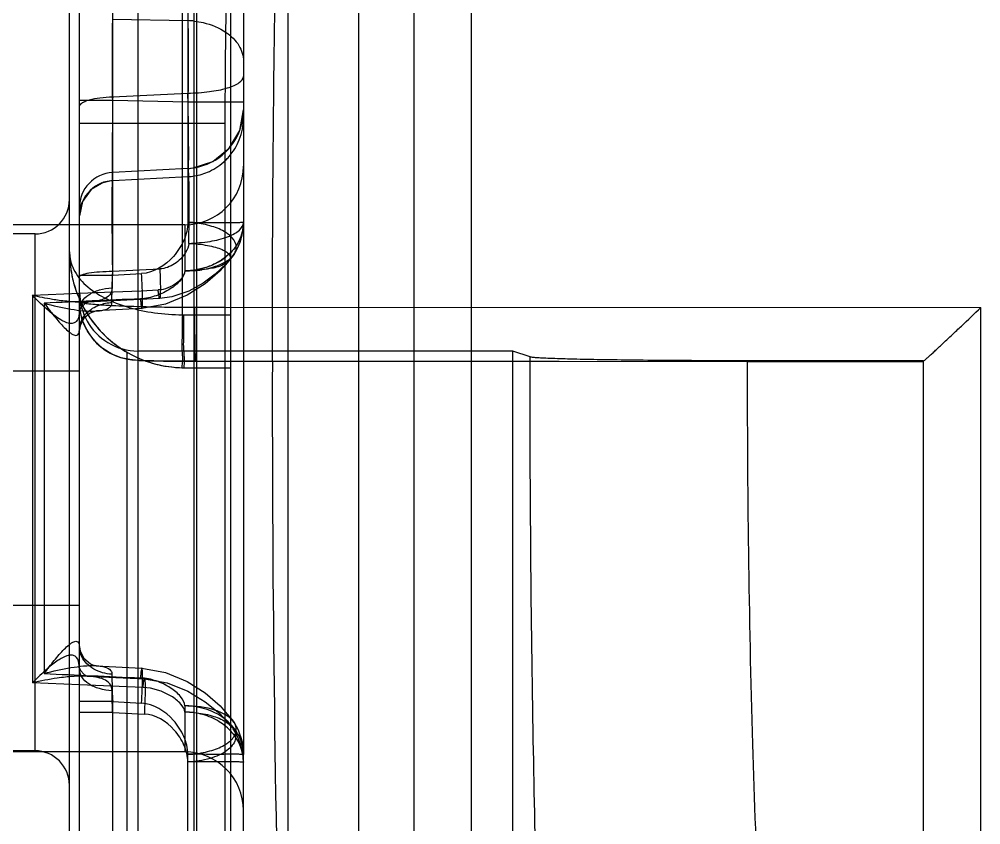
# Model space of a CAD drawing. Header units: millimetres. Extents: x 27300 to 28436, y -21252 to -20448.
# Drawn here: x 27569.28 to 27577.64, y -20633.88 to -20626.87 of the extents above; entities that cross this region are included whole.
import ezdxf

# ---------------------------------------------------------------- set-up
doc = ezdxf.new("R2010")
doc.units = ezdxf.units.MM
doc.header["$LTSCALE"] = 8
for name, color, linetype in [('Cav-cor', 30, 'Continuous'), ('PRODUCT', 1, 'Continuous'), ('WT', 4, 'Continuous')]:
    doc.layers.add(name, color=color, linetype=linetype)

# ---------------------------------------------------------------- blocks, each defined once
blk = doc.blocks.new('20160901.200809')
at = {"layer": 'Cav-cor', "color": 241}
for p, q in [((-15.2874, 142.3643), (-15.2874, 103.3561)), ((-15.308, 102.1347), (-15.308, 142.3095)), ((-15.798, 134.3636), (-15.798, 112.9343)), ((-15.3633, 134.1867), (-15.3633, 126.0695)), ((-16.308, 113.3845), (-16.308, 133.9134)), ((-16.018, 126.0374), (-16.018, 133.2221)), ((-13.8778, 130.7053), (-13.8778, 116.5926)), ((-14.88, 129.4304), (-14.88, 124.9441)), ((-16.018, 126.7129), (-15.3633, 126.7004)), ((-16.018, 126.0374), (-15.3633, 126.0695)), ((-16.308, 126.0079), (-16.018, 126.0079)), ((-16.018, 124.4859), (-16.018, 126.0079)), ((-16.018, 126.0079), (-15.3633, 125.9941)), ((-15.3633, 125.9941), (-15.3633, 124.9444)), ((-15.3633, 125.9941), (-15.0374, 125.9941)), ((-15.0374, 125.9941), (-14.88, 125.9941)), ((-15.0384, 125.8043), (-16.308, 125.8043)), ((-15.0384, 116.081), (-15.0384, 125.8043)), ((-16.018, 125.3788), (-16.0183, 125.3789)), ((-15.3633, 125.4137), (-16.018, 125.3788)), ((-15.3628, 125.4139), (-15.3633, 125.4137)), ((-16.0182, 125.3074), (-16.018, 125.3076)), ((-16.018, 125.3076), (-15.3633, 125.3424)), ((-16.2067, 125.2293), (-16.2817, 125.1261)), ((-16.2817, 125.1261), (-16.308, 125.0019)), ((-15.3633, 124.9444), (-15.307, 124.9444)), ((-14.88, 124.9441), (-14.88, 120.3134)), ((-15.39, 124.9239), (-20.694, 124.9239)), ((-15.39, 124.9239), (-15.39, 124.5234)), ((-15.0066, 124.6082), (-15.0261, 124.5868)), ((-15.0066, 124.6082), (-15.0067, 124.608)), ((-14.9611, 124.6684), (-14.9611, 124.6685)), ((-16.0203, 124.5188), (-15.6077, 124.5388)), ((-15.0261, 124.5868), (-15.1251, 124.494)), ((-16.308, 124.4859), (-16.018, 124.4859)), ((-16.018, 124.4859), (-15.7659, 124.4988)), ((-15.1251, 124.494), (-15.2315, 124.4158)), ((-15.7698, 124.3495), (-15.6216, 124.3557)), ((-15.2123, 124.4104), (-15.3694, 124.311)), ((-15.2315, 124.4158), (-15.3555, 124.3469)), ((-16.716, 124.3093), (-16.308, 124.3269)), ((-16.716, 124.3093), (-16.716, 120.9351)), ((-16.308, 124.3269), (-16.2343, 124.33)), ((-15.6089, 124.2802), (-16.2373, 124.2503)), ((-16.2343, 124.33), (-16.1709, 124.3327)), ((-16.1709, 124.3327), (-15.7698, 124.3495)), ((-15.5034, 124.2951), (-15.6089, 124.2802)), ((-15.6088, 124.2802), (-15.6089, 124.2802)), ((-15.3694, 124.311), (-15.5577, 124.2314)), ((-15.3555, 124.3469), (-15.5034, 124.2951)), ((-16.614, 124.2407), (-16.614, 121.0172)), ((-16.3015, 124.1898), (-16.3083, 124.1726)), ((-16.2946, 124.2016), (-16.3015, 124.1898)), ((-16.2378, 124.2503), (-16.2309, 124.2508)), ((-15.7632, 124.1933), (-16.1602, 124.173)), ((-15.5577, 124.2314), (-15.7632, 124.1933)), ((-15.3058, 124.2058), (-15.0384, 124.2057)), ((-15.0384, 124.2057), (-8.4629, 124.2032)), ((-8.4629, 117.6284), (-8.4629, 124.2032)), ((-16.3083, 124.1726), (-16.308, 124.1834)), ((-16.3018, 124.0457), (-16.308, 124.01)), ((-15.0384, 123.8244), (-15.798, 123.8244)), ((-12.534, 123.8244), (-15.0384, 123.8244)), ((-14.6284, 123.7359), (-14.6284, 123.8249)), ((-12.3852, 123.7749), (-12.534, 123.8244)), ((-12.534, 117.5422), (-12.534, 123.8244)), ((-15.2971, 123.7358), (-15.4832, 123.7365)), ((-15.2971, 123.7358), (-15.2969, 123.7359)), ((-15.2969, 123.7359), (-15.0384, 123.7358)), ((-15.0384, 123.7358), (-12.534, 123.7351)), ((-12.534, 123.7351), (-12.3852, 123.735)), ((-12.3852, 123.735), (-12.1329, 123.735)), ((-12.1329, 123.735), (-10.4929, 123.7345)), ((-10.4929, 123.7419), (-8.963, 123.7405)), ((-10.4929, 123.7345), (-8.964, 123.734)), ((-8.9639, 123.74), (-8.964, 123.7399)), ((-8.963, 123.7405), (-8.963, 117.6745)), ((-16.308, 123.6489), (-21.204, 123.6489)), ((-16.308, 121.6089), (-21.204, 121.6089)), ((-16.1923, 121.0931), (-16.1654, 121.0855)), ((-16.3087, 121.0696), (-16.3086, 121.0691)), ((-16.308, 121.0565), (-16.3087, 121.0696)), ((-16.265, 121.0086), (-16.2529, 121.0007)), ((-16.1654, 121.0855), (-16.1598, 121.0849)), ((-16.1603, 121.0849), (-15.7632, 121.0645)), ((-16.308, 120.918), (-16.716, 120.9351)), ((-16.2529, 121.0007), (-16.2348, 120.9928)), ((-16.2348, 120.9928), (-16.2417, 120.9931)), ((-16.2411, 120.9931), (-15.7415, 120.9701)), ((-16.2366, 120.9151), (-16.308, 120.918)), ((-15.754, 120.8954), (-16.2366, 120.9151)), ((-15.3631, 120.8629), (-15.2119, 120.7717)), ((-16.018, 120.772), (-16.308, 120.772)), ((-16.018, 118.0624), (-16.018, 120.772)), ((-16.018, 120.772), (-15.7659, 120.7591)), ((-15.2119, 120.7717), (-15.0854, 120.6687)), ((-16.018, 120.6771), (-16.308, 120.6771)), ((-16.018, 120.6771), (-15.7425, 120.6645)), ((-15.39, 120.7344), (-15.39, 120.3339)), ((-14.9707, 120.5372), (-14.9706, 120.5371)), ((-15.39, 120.3339), (-20.694, 120.3339)), ((-15.307, 120.3135), (-15.3633, 120.3134)), ((-15.3633, 118.0973), (-15.3633, 120.3134)), ((-14.88, 117.5881), (-14.88, 120.3134))]:
    blk.add_line(p, q, dxfattribs=at)
for points in [[(-15.3628, 125.4139), (-15.3183, 125.4182), (-15.1461, 125.4752), (-15.0047, 125.589), (-14.9121, 125.745), (-14.88, 125.9231)], [(-16.0182, 125.3075), (-16.0961, 125.293), (-16.2067, 125.2293)], [(-14.9613, 124.6683), (-14.9769, 124.6451), (-15.0384, 124.573)], [(-15.0384, 124.573), (-15.0822, 124.5217), (-15.2123, 124.4104)], [(-15.4832, 123.7365), (-15.5793, 123.7374), (-15.6603, 123.7386), (-15.7265, 123.74), (-15.7777, 123.7417), (-15.8188, 123.7439), (-15.8687, 123.7492), (-15.9436, 123.7657), (-16.0241, 123.7975), (-16.1041, 123.8468), (-16.1774, 123.9139), (-16.2382, 123.9972), (-16.2823, 124.095), (-16.3055, 124.2046), (-16.308, 124.2548)], [(-16.2309, 124.2508), (-16.2321, 124.2505), (-16.2615, 124.2356), (-16.2946, 124.2016)], [(-16.2126, 124.1551), (-16.2691, 124.1069), (-16.3018, 124.0457)], [(-16.1599, 124.173), (-16.1666, 124.1722), (-16.2126, 124.1551)], [(-16.308, 121.2482), (-16.3016, 121.2116), (-16.2681, 121.1497), (-16.2106, 121.1016), (-16.1923, 121.0931)], [(-16.3086, 121.0691), (-16.2973, 121.0436), (-16.265, 121.0086)], [(-15.7632, 121.0645), (-15.5577, 121.0265), (-15.3694, 120.9469)], [(-15.7415, 120.9701), (-15.5434, 120.9354), (-15.3631, 120.8629)], [(-15.3694, 120.9469), (-15.2123, 120.8474), (-15.0822, 120.7362), (-15.0384, 120.6848)], [(-15.0384, 120.6848), (-14.9769, 120.6128), (-14.9613, 120.5896)], [(-15.0854, 120.6687), (-14.9818, 120.5527), (-14.9707, 120.5372)]]:
    blk.add_lwpolyline(points, dxfattribs=at)
for centre, radius, start, end in [((-15.3896, 125.9779), 0.723, 83.41858, 87.91442), ((-15.3887, 125.8518), 0.5087, 338.32401, 359.96995), ((-15.3881, 125.8499), 0.5074, 313.97549, 318.66157), ((-16.002, 125.0732), 0.306, 92.99533, 179.99596), ((-15.39, 125.4339), 0.51, 270, 0), ((-15.39, 125.9196), 0.5066, 273.01734, 279.45444), ((-15.3913, 125.8564), 0.5148, 279.4489, 294.65839), ((-16.0029, 125.0024), 0.305, 110.98923, 157.06801), ((-15.39, 125.8483), 0.5066, 273.01734, 279.45444), ((-15.3962, 124.9455), 0.5162, 340.45395, 359.69418), ((-15.2274, 124.9446), 0.3474, 352.75937, 359.69555), ((-15.3473, 125.0329), 0.5002, 300.92862, 308.7765), ((-15.3901, 125.1392), 0.6157, 270.01241, 277.76088), ((-15.3677, 125.5888), 1.0656, 268.8001, 273.28954), ((-15.3881, 125.1266), 0.603, 277.72971, 284.96254), ((-15.3713, 125.6723), 1.1491, 273.23224, 276.45726), ((1.4775, -261.8244), 386.4888, 92.558799, 92.682991), ((-15.7935, 124.3352), 0.5119, 180.02665, 238.6657), ((-15.798, 124.2548), 0.51, 180.00784, 270.00149), ((-15.5329, 134.0548), 9.8458, 267.19059, 268.39762), ((-15.3786, 138.8879), 14.6813, 268.32342, 268.83716), ((-15.3215, 141.5578), 17.3519, 268.82751, 269.19188), ((-15.2914, 143.741), 19.5353, 269.19388, 269.95779), ((-15.7978, 124.3276), 0.5032, 238.63824, 269.97604), ((187.6821, 123.3949), 202.3109, 179.903424, 181.614806), ((1.4762, 507.0535), 386.46, 267.317003, 267.441203), ((-12.0598, 121.007), 3.9648, 180.83676, 182.01038), ((-10.1883, 121.0688), 5.8373, 181.9723, 182.91506), ((-15.3768, 119.8601), 0.82, 85.10677, 90.9255), ((-15.3901, 120.0811), 0.5989, 82.01829, 89.98591), ((-15.3884, 120.0916), 0.5882, 74.62547, 82.04825), ((-15.3527, 120.1715), 0.5002, 50.42215, 58.34398), ((-15.3878, 120.2467), 0.5078, 0.02681, 34.66701), ((-15.39, 119.8239), 0.51, 0, 90)]:
    blk.add_arc(centre, radius, start, end, dxfattribs=at)
at = {"layer": 'Cav-cor', "color": 241, "extrusion": (0, 0, -1)}
blk.add_ellipse((-14.878, 125.8043), major_axis=(0, 3.06), ratio=0.052408, start_param=4.712389, end_param=5.506936, dxfattribs=at)
at = {"layer": 'Cav-cor', "color": 241}
for points, knots in [([(-14.6284, 123.8249), (-14.6276, 124.9326), (-14.6113, 127.0612), (-14.5634, 129.1893), (-14.5296, 130.2097)], [0, 0, 0, 0, 0.520382, 1, 1, 1, 1]), ([(-16.018, 126.0079), (-16.0184, 126.0724), (-16.0195, 126.3074), (-16.0195, 126.5424), (-16.018, 126.7129)], [0, 0, 0, 0, 0.274418, 1, 1, 1, 1]), ([(-15.3633, 126.7004), (-15.3626, 126.6495), (-15.3603, 126.4141), (-15.3614, 126.1787), (-15.3633, 125.9941)], [0, 0, 0, 0, 0.216185, 1, 1, 1, 1]), ([(-15.3068, 126.6961), (-15.281, 126.6932), (-15.1842, 126.6768), (-15.09, 126.6391), (-15.0304, 126.598)], [0, 0, 0, 0, 0.26335, 1, 1, 1, 1]), ([(-15.0304, 126.598), (-14.9865, 126.5677), (-14.9115, 126.4959), (-14.88, 126.3944), (-14.88, 126.3473)], [0, 0, 0, 0, 0.531006, 1, 1, 1, 1]), ([(-15.3633, 126.0695), (-15.3009, 126.0704), (-15.1852, 126.0783), (-15.0504, 126.1029), (-14.9636, 126.1339), (-14.9118, 126.1601), (-14.88, 126.1935), (-14.88, 126.2152)], [0, 0, 0, 0, 0.356028, 0.659561, 0.780083, 0.876236, 1, 1, 1, 1]), ([(-16.308, 125.9509), (-16.308, 125.9638), (-16.2889, 125.9836), (-16.2578, 125.9992), (-16.2057, 126.0176), (-16.1249, 126.0322), (-16.0555, 126.0369), (-16.018, 126.0374)], [0, 0, 0, 0, 0.123132, 0.219196, 0.33974, 0.643541, 1, 1, 1, 1]), ([(-16.018, 126.0374), (-16.0186, 125.9867), (-16.0198, 125.8888), (-16.021, 125.7489), (-16.0219, 125.6239), (-16.0222, 125.5169), (-16.0221, 125.4402), (-16.0216, 125.3901), (-16.0213, 125.3612), (-16.0205, 125.3392), (-16.0205, 125.3216), (-16.0187, 125.3143), (-16.0193, 125.3074), (-16.0182, 125.3074)], [0, 0, 0, 0, 0.208675, 0.401989, 0.574713, 0.72253, 0.841572, 0.889323, 0.928792, 0.959752, 0.981994, 0.995397, 1, 1, 1, 1]), ([(-15.3633, 125.3424), (-15.3627, 125.3418), (-15.3604, 125.3478), (-15.3606, 125.3541), (-15.3588, 125.3709), (-15.3579, 125.4032), (-15.3566, 125.4608), (-15.3564, 125.5461), (-15.3569, 125.6533), (-15.3582, 125.7788), (-15.3604, 125.9197), (-15.3622, 126.0183), (-15.3633, 126.0695)], [0, 0, 0, 0, 0.003461, 0.0155, 0.036553, 0.066525, 0.15248, 0.271173, 0.419503, 0.593562, 0.788783, 1, 1, 1, 1]), ([(-16.0183, 125.3789), (-16.0197, 125.3788), (-16.0194, 125.3708), (-16.0216, 125.3613), (-16.0219, 125.3401), (-16.023, 125.3134), (-16.0236, 125.2783), (-16.0245, 125.218), (-16.0249, 125.1263), (-16.0248, 124.9992), (-16.024, 124.8521), (-16.0225, 124.6897), (-16.0211, 124.5769), (-16.0203, 124.5188)], [0, 0, 0, 0, 0.004969, 0.018922, 0.041929, 0.07384, 0.114392, 0.1633, 0.284559, 0.433871, 0.606527, 0.797303, 1, 1, 1, 1]), ([(-15.3554, 124.7618), (-15.3546, 124.8079), (-15.3533, 124.8964), (-15.3522, 125.0225), (-15.3518, 125.1343), (-15.3523, 125.2295), (-15.3536, 125.3056), (-15.3554, 125.3568), (-15.3573, 125.3863), (-15.3588, 125.4013), (-15.3602, 125.4086), (-15.3617, 125.4139), (-15.3628, 125.4139)], [0, 0, 0, 0, 0.211944, 0.40653, 0.57911, 0.725873, 0.84346, 0.929276, 0.959682, 0.981546, 0.994834, 1, 1, 1, 1]), ([(-15.3633, 124.9444), (-15.3642, 124.8915), (-15.3926, 124.7826), (-15.5077, 124.6031), (-15.6612, 124.5041), (-15.7659, 124.4988)], [0, 0, 0, 0, 0.24775, 0.50934, 1, 1, 1, 1]), ([(-14.88, 124.9444), (-14.88, 124.8892), (-14.9087, 124.7739), (-15.0256, 124.6347), (-15.1941, 124.5441), (-15.3241, 124.5234), (-15.39, 124.5234)], [0, 0, 0, 0, 0.227612, 0.468901, 0.728354, 1, 1, 1, 1]), ([(-15.3554, 124.7618), (-15.2937, 124.765), (-15.1789, 124.7724), (-15.046, 124.8056), (-14.9611, 124.8433), (-14.9081, 124.8787), (-14.88, 124.9192), (-14.88, 124.9445)], [0, 0, 0, 0, 0.344349, 0.640085, 0.75985, 0.858751, 1, 1, 1, 1]), ([(-15.307, 124.9444), (-15.282, 124.9444), (-15.1915, 124.9443), (-15.101, 124.9448), (-15.0355, 124.9444)], [0, 0, 0, 0, 0.276168, 1, 1, 1, 1]), ([(-15.0332, 124.8566), (-15.0701, 124.8804), (-15.1607, 124.9163), (-15.2551, 124.9353), (-15.3067, 124.9409)], [0, 0, 0, 0, 0.458523, 1, 1, 1, 1]), ([(-15.0355, 124.9444), (-15.0135, 124.9443), (-14.9753, 124.944), (-14.9307, 124.9437), (-14.9048, 124.945), (-14.8913, 124.9459), (-14.8851, 124.9457), (-14.88, 124.9454), (-14.88, 124.9444)], [0, 0, 0, 0, 0.423557, 0.738636, 0.851512, 0.932974, 0.982106, 1, 1, 1, 1]), ([(-14.8828, 124.9008), (-14.889, 124.8519), (-14.9238, 124.7531), (-14.9934, 124.6757), (-15.0341, 124.643)], [0, 0, 0, 0, 0.485984, 1, 1, 1, 1]), ([(-14.9938, 124.8265), (-14.9967, 124.8291), (-15.0091, 124.84), (-15.0226, 124.8497), (-15.0332, 124.8566)], [0, 0, 0, 0, 0.237959, 1, 1, 1, 1]), ([(-14.9613, 124.6682), (-14.9535, 124.6803), (-14.9419, 124.7064), (-14.9419, 124.7668), (-14.9712, 124.8057), (-14.9938, 124.8265)], [0, 0, 0, 0, 0.244197, 0.474986, 1, 1, 1, 1]), ([(-15.3554, 124.7618), (-15.3586, 124.734), (-15.3869, 124.6627), (-15.4736, 124.5766), (-15.5627, 124.541), (-15.6077, 124.5388)], [0, 0, 0, 0, 0.235208, 0.621827, 1, 1, 1, 1]), ([(-15.3554, 124.7618), (-15.3007, 124.7601), (-15.2224, 124.7511), (-15.1262, 124.7298), (-15.0694, 124.7108), (-15.0273, 124.6883), (-14.9994, 124.6636), (-14.9903, 124.6326), (-15.0004, 124.6154), (-15.0065, 124.6083)], [0, 0, 0, 0, 0.379242, 0.543891, 0.682895, 0.792795, 0.873639, 0.934783, 1, 1, 1, 1]), ([(-15.39, 124.5234), (-15.2999, 124.5219), (-15.1708, 124.5379), (-15.0278, 124.6001), (-14.9768, 124.6442), (-14.9613, 124.6682)], [0, 0, 0, 0, 0.580551, 0.815919, 1, 1, 1, 1]), ([(-15.0067, 124.6081), (-15.0085, 124.606), (-15.0172, 124.5971), (-15.0276, 124.59), (-15.0359, 124.5851)], [0, 0, 0, 0, 0.221951, 1, 1, 1, 1]), ([(-15.39, 124.5234), (-15.392, 124.4937), (-15.4292, 124.4295), (-15.5187, 124.3578), (-15.6385, 124.3001), (-15.7303, 124.2811), (-15.7771, 124.279)], [0, 0, 0, 0, 0.184602, 0.427952, 0.709197, 1, 1, 1, 1]), ([(-15.39, 124.5235), (-15.3917, 124.5039), (-15.4116, 124.462), (-15.4829, 124.3904), (-15.565, 124.358), (-15.6216, 124.3557)], [0, 0, 0, 0, 0.194306, 0.437792, 1, 1, 1, 1]), ([(-15.6077, 124.5388), (-15.6062, 124.505), (-15.6044, 124.4562), (-15.6032, 124.3946), (-15.603, 124.3561), (-15.6035, 124.3257), (-15.6042, 124.3013), (-15.6061, 124.2896), (-15.607, 124.2803), (-15.6088, 124.2802)], [0, 0, 0, 0, 0.392178, 0.564362, 0.713276, 0.834342, 0.923869, 0.979237, 1, 1, 1, 1]), ([(-15.1157, 124.5536), (-15.1252, 124.551), (-15.1668, 124.5407), (-15.2093, 124.5342), (-15.2421, 124.5305)], [0, 0, 0, 0, 0.228336, 1, 1, 1, 1]), ([(-15.0902, 124.6039), (-15.1011, 124.5974), (-15.1462, 124.5725), (-15.1949, 124.5541), (-15.2324, 124.5441)], [0, 0, 0, 0, 0.246009, 1, 1, 1, 1]), ([(-15.0359, 124.5851), (-15.0413, 124.582), (-15.0667, 124.5687), (-15.0941, 124.5596), (-15.1157, 124.5536)], [0, 0, 0, 0, 0.216029, 1, 1, 1, 1]), ([(-16.308, 124.4713), (-16.308, 124.4748), (-16.3008, 124.4831), (-16.2729, 124.4948), (-16.2147, 124.5069), (-16.126, 124.5159), (-16.0575, 124.5184), (-16.0203, 124.5188)], [0, 0, 0, 0, 0.035131, 0.096604, 0.310123, 0.625152, 1, 1, 1, 1]), ([(-16.0241, 124.3136), (-16.0238, 124.3269), (-16.0226, 124.3843), (-16.0203, 124.4417), (-16.018, 124.4859)], [0, 0, 0, 0, 0.229889, 1, 1, 1, 1]), ([(-16.0203, 124.5188), (-16.0208, 124.5058), (-16.0226, 124.4577), (-16.0236, 124.4096), (-16.0238, 124.3745)], [0, 0, 0, 0, 0.269308, 1, 1, 1, 1]), ([(-15.7632, 124.1933), (-15.7611, 124.1934), (-15.7607, 124.2051), (-15.7583, 124.2191), (-15.7582, 124.2489), (-15.7579, 124.2856), (-15.7588, 124.3315), (-15.761, 124.4034), (-15.7637, 124.4599), (-15.7659, 124.4988)], [0, 0, 0, 0, 0.021089, 0.078392, 0.170789, 0.29487, 0.445963, 0.618341, 1, 1, 1, 1]), ([(-16.308, 124.1831), (-16.308, 124.2076), (-16.2901, 124.2611), (-16.2243, 124.3212), (-16.1319, 124.3616), (-16.061, 124.3728), (-16.0238, 124.3745)], [0, 0, 0, 0, 0.197259, 0.427747, 0.699671, 1, 1, 1, 1]), ([(-16.0238, 124.3745), (-16.0239, 124.3534), (-16.0381, 124.3094), (-16.0964, 124.2733), (-16.1638, 124.2561), (-16.2122, 124.2515), (-16.2373, 124.2503)], [0, 0, 0, 0, 0.232539, 0.465408, 0.72306, 1, 1, 1, 1]), ([(-15.6165, 124.3108), (-15.6169, 124.3139), (-15.6189, 124.3289), (-15.6205, 124.3439), (-15.6216, 124.3557)], [0, 0, 0, 0, 0.212115, 1, 1, 1, 1]), ([(-16.4839, 124.265), (-16.5032, 124.2676), (-16.5811, 124.2795), (-16.6583, 124.2954), (-16.716, 124.3093)], [0, 0, 0, 0, 0.247051, 1, 1, 1, 1]), ([(-16.5254, 124.1344), (-16.5417, 124.1467), (-16.6086, 124.2013), (-16.6704, 124.2618), (-16.716, 124.3093)], [0, 0, 0, 0, 0.236705, 1, 1, 1, 1]), ([(-16.0243, 124.2474), (-16.0243, 124.2523), (-16.0245, 124.2744), (-16.0243, 124.2965), (-16.0241, 124.3136)], [0, 0, 0, 0, 0.223048, 1, 1, 1, 1]), ([(-15.7771, 124.279), (-15.776, 124.2668), (-15.7737, 124.2462), (-15.7705, 124.2176), (-15.7669, 124.2043), (-15.7653, 124.1932), (-15.7632, 124.1933)], [0, 0, 0, 0, 0.421047, 0.734137, 0.928356, 1, 1, 1, 1]), ([(-15.6089, 124.2802), (-15.6097, 124.2802), (-15.6112, 124.2836), (-15.6138, 124.2928), (-15.6154, 124.3031), (-15.6165, 124.3108)], [0, 0, 0, 0, 0.081064, 0.272253, 1, 1, 1, 1]), ([(-16.614, 124.2407), (-16.5374, 124.2196), (-16.3877, 124.1866), (-16.234, 124.1692), (-16.1602, 124.173)], [0, 0, 0, 0, 0.518339, 1, 1, 1, 1]), ([(-16.614, 124.2407), (-16.5997, 124.2214), (-16.571, 124.1836), (-16.5276, 124.1288), (-16.4843, 124.0773), (-16.4415, 124.0307), (-16.4055, 123.9967), (-16.377, 123.9752), (-16.3573, 123.9642), (-16.3385, 123.9581), (-16.3098, 123.9666), (-16.308, 123.9939), (-16.308, 124.0096)], [0, 0, 0, 0, 0.155872, 0.307386, 0.453374, 0.5916, 0.717601, 0.773615, 0.822798, 0.863754, 0.898656, 1, 1, 1, 1]), ([(-16.3079, 124.2497), (-16.3223, 124.2501), (-16.3812, 124.2527), (-16.4399, 124.2589), (-16.4839, 124.265)], [0, 0, 0, 0, 0.245483, 1, 1, 1, 1]), ([(-16.3059, 124.2518), (-16.3013, 124.2484), (-16.2846, 124.2446), (-16.2687, 124.2416), (-16.2581, 124.24)], [0, 0, 0, 0, 0.346884, 1, 1, 1, 1]), ([(-16.3023, 124.0554), (-16.2928, 124.0928), (-16.2476, 124.1665), (-16.1748, 124.2095), (-16.1344, 124.2246)], [0, 0, 0, 0, 0.472074, 1, 1, 1, 1]), ([(-16.2581, 124.24), (-16.2523, 124.2392), (-16.2245, 124.2355), (-16.1965, 124.2329), (-16.1742, 124.231)], [0, 0, 0, 0, 0.20709, 1, 1, 1, 1]), ([(-16.1742, 124.231), (-16.1627, 124.23), (-16.1099, 124.2259), (-16.0569, 124.2229), (-16.0154, 124.2208)], [0, 0, 0, 0, 0.217573, 1, 1, 1, 1]), ([(-16.1221, 124.1766), (-16.1096, 124.1783), (-16.086, 124.183), (-16.054, 124.1955), (-16.0295, 124.2168), (-16.0241, 124.2375), (-16.0243, 124.2474)], [0, 0, 0, 0, 0.287376, 0.545746, 0.774288, 1, 1, 1, 1]), ([(-15.3058, 124.2058), (-15.3058, 124.1675), (-15.3053, 124.0379), (-15.3043, 123.9083), (-15.3019, 123.817)], [0, 0, 0, 0, 0.29515, 1, 1, 1, 1]), ([(-8.964, 123.7335), (-8.964, 123.7321), (-8.9561, 123.7406), (-8.9494, 123.7444), (-8.9315, 123.7615), (-8.9109, 123.7799), (-8.8847, 123.8043), (-8.8434, 123.8427), (-8.7855, 123.8971), (-8.7106, 123.9674), (-8.602, 124.0701), (-8.5189, 124.1493), (-8.4629, 124.2032)], [0, 0, 0, 0, 0.006075, 0.025545, 0.057494, 0.100315, 0.152243, 0.211655, 0.347339, 0.498806, 0.66043, 1, 1, 1, 1]), ([(-16.308, 124.1831), (-16.308, 124.1723), (-16.3094, 124.1375), (-16.318, 124.0993), (-16.3349, 124.0814)], [0, 0, 0, 0, 0.304459, 1, 1, 1, 1]), ([(-16.4162, 124.0707), (-16.4207, 124.0723), (-16.4394, 124.0794), (-16.4571, 124.0888), (-16.4702, 124.0967)], [0, 0, 0, 0, 0.237106, 1, 1, 1, 1]), ([(-16.3349, 124.0814), (-16.3443, 124.0714), (-16.3734, 124.059), (-16.4021, 124.066), (-16.4162, 124.0707)], [0, 0, 0, 0, 0.478129, 1, 1, 1, 1]), ([(-15.3019, 123.817), (-15.3015, 123.8053), (-15.3009, 123.7852), (-15.3, 123.7619), (-15.299, 123.7485), (-15.2985, 123.7416), (-15.2978, 123.7384), (-15.2975, 123.7359), (-15.2971, 123.7359)], [0, 0, 0, 0, 0.429481, 0.742661, 0.853512, 0.933382, 0.982036, 1, 1, 1, 1]), ([(-12.2781, 117.6275), (-12.317, 118.5941), (-12.37, 120.6432), (-12.3859, 122.6928), (-12.3852, 123.7749)], [0, 0, 0, 0, 0.472016, 1, 1, 1, 1]), ([(-12.3852, 123.7749), (-12.3795, 123.773), (-12.3617, 123.7711), (-12.3274, 123.7679), (-12.2766, 123.7651), (-12.1778, 123.7608), (-12.0179, 123.7562), (-11.7866, 123.7515), (-11.5083, 123.7476), (-11.0719, 123.7434), (-10.7292, 123.7421), (-10.4929, 123.7419)], [0, 0, 0, 0, 0.009631, 0.027956, 0.054877, 0.09017, 0.184665, 0.308296, 0.45694, 0.625601, 1, 1, 1, 1]), ([(-15.798, 123.7448), (-15.798, 123.744), (-15.7931, 123.7441), (-15.7875, 123.7427), (-15.7748, 123.7423), (-15.7587, 123.7413), (-15.7377, 123.7406), (-15.7017, 123.7396), (-15.6473, 123.7384), (-15.5725, 123.7374), (-15.4869, 123.7366), (-15.3938, 123.7361), (-15.3297, 123.7359), (-15.2969, 123.7359)], [0, 0, 0, 0, 0.005104, 0.019494, 0.043227, 0.076132, 0.117873, 0.168085, 0.291947, 0.443141, 0.615933, 0.804005, 1, 1, 1, 1]), ([(-10.313, 117.6726), (-10.3448, 118.09), (-10.3981, 119), (-10.4739, 121.023), (-10.4935, 122.6289), (-10.4926, 123.7419)], [0, 0, 0, 0, 0.206802, 0.450205, 1, 1, 1, 1]), ([(-16.614, 121.0172), (-16.5997, 121.0365), (-16.571, 121.0743), (-16.5276, 121.1291), (-16.4843, 121.1806), (-16.4415, 121.2272), (-16.4055, 121.2612), (-16.377, 121.2827), (-16.3573, 121.2937), (-16.3384, 121.2998), (-16.3098, 121.2912), (-16.308, 121.2639), (-16.308, 121.2483)], [0, 0, 0, 0, 0.155871, 0.307385, 0.453376, 0.591602, 0.7176, 0.773624, 0.8228, 0.863788, 0.898693, 1, 1, 1, 1]), ([(-16.3667, 121.1763), (-16.3705, 121.177), (-16.3871, 121.1785), (-16.4037, 121.1748), (-16.4157, 121.1709)], [0, 0, 0, 0, 0.236025, 1, 1, 1, 1]), ([(-16.332, 121.1557), (-16.3343, 121.1585), (-16.3437, 121.1685), (-16.3569, 121.1745), (-16.3667, 121.1763)], [0, 0, 0, 0, 0.267177, 1, 1, 1, 1]), ([(-16.539, 121.0979), (-16.554, 121.0862), (-16.6159, 121.035), (-16.6735, 120.979), (-16.716, 120.9351)], [0, 0, 0, 0, 0.238124, 1, 1, 1, 1]), ([(-16.4763, 121.1418), (-16.4816, 121.1386), (-16.5031, 121.1249), (-16.5237, 121.1098), (-16.539, 121.0979)], [0, 0, 0, 0, 0.241542, 1, 1, 1, 1]), ([(-16.4157, 121.1709), (-16.4208, 121.1693), (-16.4418, 121.1615), (-16.4617, 121.1507), (-16.4763, 121.1418)], [0, 0, 0, 0, 0.235952, 1, 1, 1, 1]), ([(-16.308, 121.0565), (-16.308, 121.0667), (-16.3093, 121.1006), (-16.3169, 121.137), (-16.332, 121.1557)], [0, 0, 0, 0, 0.299471, 1, 1, 1, 1]), ([(-16.0243, 121.0105), (-16.0794, 121.0136), (-16.1839, 121.0409), (-16.2647, 121.1172), (-16.2868, 121.1611)], [0, 0, 0, 0, 0.529436, 1, 1, 1, 1]), ([(-16.614, 121.0172), (-16.5374, 121.0383), (-16.3877, 121.0713), (-16.234, 121.0887), (-16.1602, 121.0849)], [0, 0, 0, 0, 0.518337, 1, 1, 1, 1]), ([(-16.0233, 120.8671), (-16.0605, 120.8687), (-16.1315, 120.8797), (-16.2239, 120.9196), (-16.29, 120.979), (-16.308, 121.0322), (-16.308, 121.0565)], [0, 0, 0, 0, 0.301329, 0.573792, 0.803949, 1, 1, 1, 1]), ([(-16.1174, 121.0806), (-16.1087, 121.0793), (-16.0785, 121.0733), (-16.0459, 121.0598), (-16.0333, 121.0412)], [0, 0, 0, 0, 0.283224, 1, 1, 1, 1]), ([(-16.0243, 121.0105), (-16.0243, 121.0059), (-16.0245, 120.9854), (-16.0244, 120.965), (-16.0241, 120.9491)], [0, 0, 0, 0, 0.224415, 1, 1, 1, 1]), ([(-15.7632, 121.0645), (-15.7653, 121.0646), (-15.7669, 121.0536), (-15.7705, 121.0403), (-15.7737, 121.0117), (-15.776, 120.991), (-15.7771, 120.9789)], [0, 0, 0, 0, 0.071644, 0.265863, 0.578953, 1, 1, 1, 1]), ([(-15.7659, 120.7591), (-15.7637, 120.798), (-15.761, 120.8545), (-15.7588, 120.9263), (-15.7579, 120.9723), (-15.7582, 121.009), (-15.7583, 121.0388), (-15.7607, 121.0528), (-15.7611, 121.0644), (-15.7632, 121.0645)], [0, 0, 0, 0, 0.381659, 0.554037, 0.70513, 0.829211, 0.921608, 0.978911, 1, 1, 1, 1]), ([(-16.4292, 120.9856), (-16.4529, 120.983), (-16.5493, 120.9708), (-16.6448, 120.9521), (-16.716, 120.9351)], [0, 0, 0, 0, 0.24597, 1, 1, 1, 1]), ([(-16.0233, 120.8671), (-16.0234, 120.8885), (-16.038, 120.9334), (-16.0976, 120.97), (-16.1663, 120.9873), (-16.2156, 120.9919), (-16.2411, 120.9931)], [0, 0, 0, 0, 0.232617, 0.465944, 0.723545, 1, 1, 1, 1]), ([(-15.39, 120.7344), (-15.392, 120.7642), (-15.4292, 120.8284), (-15.5187, 120.9001), (-15.6385, 120.9578), (-15.7303, 120.9768), (-15.7771, 120.9789)], [0, 0, 0, 0, 0.184602, 0.427952, 0.709197, 1, 1, 1, 1]), ([(-15.754, 120.8954), (-15.753, 120.9061), (-15.751, 120.9241), (-15.7481, 120.949), (-15.745, 120.9607), (-15.7433, 120.9701), (-15.7415, 120.9701)], [0, 0, 0, 0, 0.421946, 0.734273, 0.927679, 1, 1, 1, 1]), ([(-15.7415, 120.9701), (-15.7394, 120.97), (-15.7389, 120.9583), (-15.7365, 120.9443), (-15.7361, 120.9146), (-15.7357, 120.8778), (-15.7363, 120.8318), (-15.7381, 120.76), (-15.7405, 120.7034), (-15.7425, 120.6645)], [0, 0, 0, 0, 0.021105, 0.078427, 0.170828, 0.294908, 0.446006, 0.618376, 1, 1, 1, 1]), ([(-16.018, 120.6771), (-16.0188, 120.6941), (-16.0214, 120.7574), (-16.0231, 120.8207), (-16.0233, 120.8671)], [0, 0, 0, 0, 0.268317, 1, 1, 1, 1]), ([(-15.39, 120.68), (-15.3919, 120.7065), (-15.428, 120.7638), (-15.5461, 120.852), (-15.6685, 120.892), (-15.754, 120.8954)], [0, 0, 0, 0, 0.179387, 0.422338, 1, 1, 1, 1]), ([(-15.3633, 120.3134), (-15.3642, 120.3664), (-15.3926, 120.4752), (-15.5077, 120.6548), (-15.6612, 120.7538), (-15.7659, 120.7591)], [0, 0, 0, 0, 0.24775, 0.50934, 1, 1, 1, 1]), ([(-14.9613, 120.5897), (-14.9768, 120.6137), (-15.0278, 120.6578), (-15.1708, 120.72), (-15.2999, 120.736), (-15.39, 120.7344)], [0, 0, 0, 0, 0.184081, 0.419449, 1, 1, 1, 1]), ([(-14.88, 120.3161), (-14.8804, 120.3711), (-14.9098, 120.4858), (-15.0268, 120.624), (-15.1949, 120.7139), (-15.3243, 120.7344), (-15.39, 120.7344)], [0, 0, 0, 0, 0.227643, 0.469011, 0.728454, 1, 1, 1, 1]), ([(-15.3068, 120.6771), (-15.2553, 120.6727), (-15.1608, 120.6563), (-15.0709, 120.6199), (-15.0343, 120.5961)], [0, 0, 0, 0, 0.542203, 1, 1, 1, 1]), ([(-15.3633, 120.2469), (-15.3644, 120.2966), (-15.3914, 120.3988), (-15.4997, 120.5673), (-15.6442, 120.6601), (-15.7425, 120.6645)], [0, 0, 0, 0, 0.247963, 0.509709, 1, 1, 1, 1]), ([(-15.0343, 120.5961), (-15.0301, 120.5934), (-15.0144, 120.5827), (-14.9998, 120.5705), (-14.99, 120.5605)], [0, 0, 0, 0, 0.264449, 1, 1, 1, 1]), ([(-14.947, 120.5001), (-14.9426, 120.5146), (-14.9402, 120.5468), (-14.9527, 120.5763), (-14.9613, 120.5897)], [0, 0, 0, 0, 0.488063, 1, 1, 1, 1]), ([(-14.9708, 120.5373), (-14.9609, 120.523), (-14.9459, 120.4912), (-14.9484, 120.4372), (-14.9767, 120.3871), (-15.0463, 120.3228), (-15.1797, 120.2688), (-15.2982, 120.2483), (-15.3633, 120.2469)], [0, 0, 0, 0, 0.090551, 0.175998, 0.269707, 0.38129, 0.662072, 1, 1, 1, 1]), ([(-15.0332, 120.4013), (-15.0223, 120.4083), (-14.9868, 120.434), (-14.9561, 120.4702), (-14.947, 120.5001)], [0, 0, 0, 0, 0.292348, 1, 1, 1, 1]), ([(-14.88, 120.2469), (-14.88, 120.2923), (-14.8976, 120.3853), (-14.9469, 120.4658), (-14.9774, 120.5015)], [0, 0, 0, 0, 0.491593, 1, 1, 1, 1]), ([(-15.3067, 120.317), (-15.2551, 120.3225), (-15.1607, 120.3415), (-15.0701, 120.3775), (-15.0332, 120.4013)], [0, 0, 0, 0, 0.541477, 1, 1, 1, 1]), ([(-15.0355, 120.3135), (-15.0552, 120.3133), (-15.1458, 120.3131), (-15.2363, 120.3135), (-15.307, 120.3135)], [0, 0, 0, 0, 0.218122, 1, 1, 1, 1]), ([(-14.88, 120.3134), (-14.88, 120.3125), (-14.8851, 120.3121), (-14.8913, 120.312), (-14.9048, 120.3129), (-14.9307, 120.3141), (-14.9753, 120.3139), (-15.0135, 120.3136), (-15.0355, 120.3135)], [0, 0, 0, 0, 0.017894, 0.067026, 0.148488, 0.261364, 0.576443, 1, 1, 1, 1]), ([(-14.88, 120.2469), (-14.88, 120.2461), (-14.8846, 120.246), (-14.8901, 120.2456), (-14.9022, 120.2463), (-14.9254, 120.2473), (-14.9656, 120.2475), (-15.0243, 120.2469), (-15.0963, 120.2466), (-15.1789, 120.2469), (-15.2691, 120.247), (-15.3314, 120.2469), (-15.3633, 120.2469)], [0, 0, 0, 0, 0.005076, 0.019244, 0.042732, 0.075325, 0.166535, 0.289683, 0.440329, 0.613134, 0.802185, 1, 1, 1, 1])]:
    blk.add_open_spline(points, degree=3, knots=knots, dxfattribs=at)
for points in [[(-14.9013, 125.7773), (-14.8873, 125.8243), (-14.88, 125.8738), (-14.88, 125.9229)], [(-15.0358, 125.5561), (-14.9737, 125.616), (-14.9259, 125.6946), (-14.9013, 125.7773)], [(-15.0071, 125.5147), (-14.9689, 125.5582), (-14.9377, 125.6089), (-14.9163, 125.6626)], [(-15.3068, 125.4199), (-15.207, 125.4364), (-15.1085, 125.4859), (-15.0358, 125.5561)], [(-15.1765, 125.3885), (-15.1249, 125.4123), (-15.0767, 125.4453), (-15.0358, 125.4847)], [(-16.1117, 125.2877), (-16.0819, 125.2991), (-16.0499, 125.3059), (-16.018, 125.3076)], [(-16.308, 125.0021), (-16.308, 125.0426), (-16.2996, 125.0839), (-16.2838, 125.1213)], [(-15.3067, 124.9409), (-15.3255, 124.9429), (-15.3444, 124.9441), (-15.3633, 124.9444)], [(-14.9612, 124.6684), (-14.9092, 124.749), (-14.88, 124.8485), (-14.88, 124.9444)], [(-15.0067, 124.608), (-14.9646, 124.6559), (-14.9311, 124.7128), (-14.9097, 124.7728)], [(-16.2378, 124.2503), (-16.2611, 124.2492), (-16.2845, 124.2491), (-16.3079, 124.2497)], [(-16.1344, 124.2246), (-16.0992, 124.2377), (-16.0617, 124.2453), (-16.0243, 124.2474)], [(-16.4702, 124.0967), (-16.4893, 124.1081), (-16.5077, 124.1209), (-16.5254, 124.1344)], [(-16.1599, 124.173), (-16.1472, 124.1737), (-16.1346, 124.1748), (-16.1221, 124.1766)], [(-16.308, 124.0096), (-16.308, 124.025), (-16.306, 124.0404), (-16.3023, 124.0554)], [(-16.2868, 121.1611), (-16.3003, 121.1878), (-16.308, 121.2184), (-16.308, 121.2483)], [(-16.1598, 121.0849), (-16.1456, 121.0841), (-16.1315, 121.0828), (-16.1174, 121.0806)], [(-16.0333, 121.0412), (-16.0273, 121.0324), (-16.0241, 121.0211), (-16.0243, 121.0105)], [(-16.308, 120.9938), (-16.3485, 120.9928), (-16.3889, 120.9899), (-16.4292, 120.9856)], [(-16.2417, 120.9931), (-16.2638, 120.9941), (-16.2859, 120.9943), (-16.308, 120.9938)], [(-15.0902, 120.5973), (-15.1342, 120.6244), (-15.1826, 120.6451), (-15.2324, 120.6588)], [(-14.9612, 120.5895), (-14.9097, 120.5096), (-14.8805, 120.4112), (-14.8801, 120.3161)], [(-14.9774, 120.5015), (-14.9946, 120.5216), (-15.0137, 120.5402), (-15.0341, 120.557)], [(-14.99, 120.5605), (-14.983, 120.5533), (-14.9765, 120.5456), (-14.9708, 120.5374)], [(-15.3633, 120.3134), (-15.3444, 120.3137), (-15.3255, 120.315), (-15.3067, 120.317)]]:
    blk.add_open_spline(points, degree=3, dxfattribs=at)
blk = doc.blocks.new('20160901.200901')
at = {"layer": 'PRODUCT'}
for p, q in [((-13.7, 22.8249), (-13.7, -0.9751)), ((-12.6, -0.9751), (-12.6, 22.8249)), ((-15.6, -0.4312), (-15.6, 22.281)), ((-14.2, 22.3246), (-14.2, -0.474)), ((-12.1, -0.4751), (-12.1, 22.3248)), ((-14.6175, 11.4709), (-14.6175, 17.8121)), ((-15.9, 12.1749), (-19.9, 12.1749)), ((-15.9, 7.6749), (-15.9, 12.1749)), ((-15.6, 12.018), (-15.592, 11.8906)), ((-14.6087, 11.4708), (-14.2, 11.4706)), ((-15.1, 11.1471), (-15.1, 4.9441)), ((-14.6176, 11.0103), (-14.6003, 11.0101)), ((-15.9, 7.6749), (-19.9, 7.6749))]:
    blk.add_line(p, q, dxfattribs=at)
for centre, start, end in [((-15.9, 12.4749), 270, 359.99994), ((-15.9, 7.3749), 0.00006, 90)]:
    blk.add_arc(centre, 0.3, start, end, dxfattribs=at)
for points, start_tangent, end_tangent in [([(-15.6, 12.018), (-15.564, 11.8666)], (0.001599, -0.999999), (0.437097, -0.899414)), ([(-15.5919, 11.8906), (-15.564, 11.7499), (-15.4582, 11.5007), (-15.2949, 11.2933), (-15.0893, 11.1391), (-14.8598, 11.0448), (-14.6175, 11.0103)], (0.125405, -0.992106), (0.999828, -0.018569)), ([(-15.5918, 11.8907), (-15.5729, 11.7851), (-15.461, 11.5054), (-15.2825, 11.2814), (-15.0579, 11.122), (-14.8043, 11.0314), (-14.6176, 11.0103)], (0.124432, -0.992228), (0.999838, -0.018026)), ([(-15.564, 11.8666), (-15.4582, 11.7295), (-15.2949, 11.6183), (-15.0893, 11.5373), (-14.8598, 11.4885), (-14.6175, 11.4709)], (0.437097, -0.899414), (0.999958, -0.009135)), ([(-14.6175, 11.4709), (-14.6199, 11.29), (-14.6207, 11.1401), (-14.6199, 11.0423), (-14.6176, 11.0102)], (-0.016461, -0.999865), (0.699851, 0.714289)), ([(-14.6175, 11.4709), (-14.6131, 11.4708), (-14.6087, 11.4708)], (0.999862, -0.016636), (1, -0.000373)), ([(-14.6087, 11.4708), (-14.6079, 11.2899), (-14.606, 11.14)], (0.001074, -0.999999), (0.102605, -0.994722)), ([(-14.606, 11.14), (-14.6032, 11.0421), (-14.6, 11.0102), (-14.5993, 11.011)], (0.102605, -0.994722), (0.657621, 0.753349)), ([(-14.6002, 11.0101), (-14.2, 11.01)], (1, -0.000305), (1, -0.000305))]:
    blk.add_spline(points, degree=3, dxfattribs=dict(at, start_tangent=start_tangent, end_tangent=end_tangent))

msp = doc.modelspace()

# ---------------------------------------------------------------- block references
at = {"layer": 'PRODUCT'}
msp.add_blockref('20160901.200901', (27585.3138, -20640.9105), dxfattribs=at)
at = {"layer": 'WT'}
msp.add_blockref('20160901.200809', (27586.1078, -20753.5796), dxfattribs=at)

doc.saveas('drawing.dxf')
